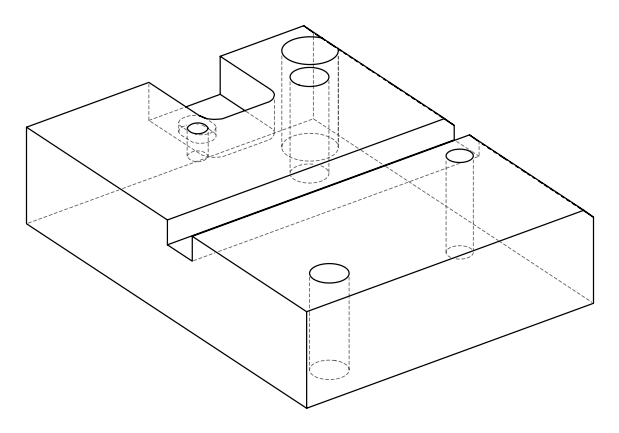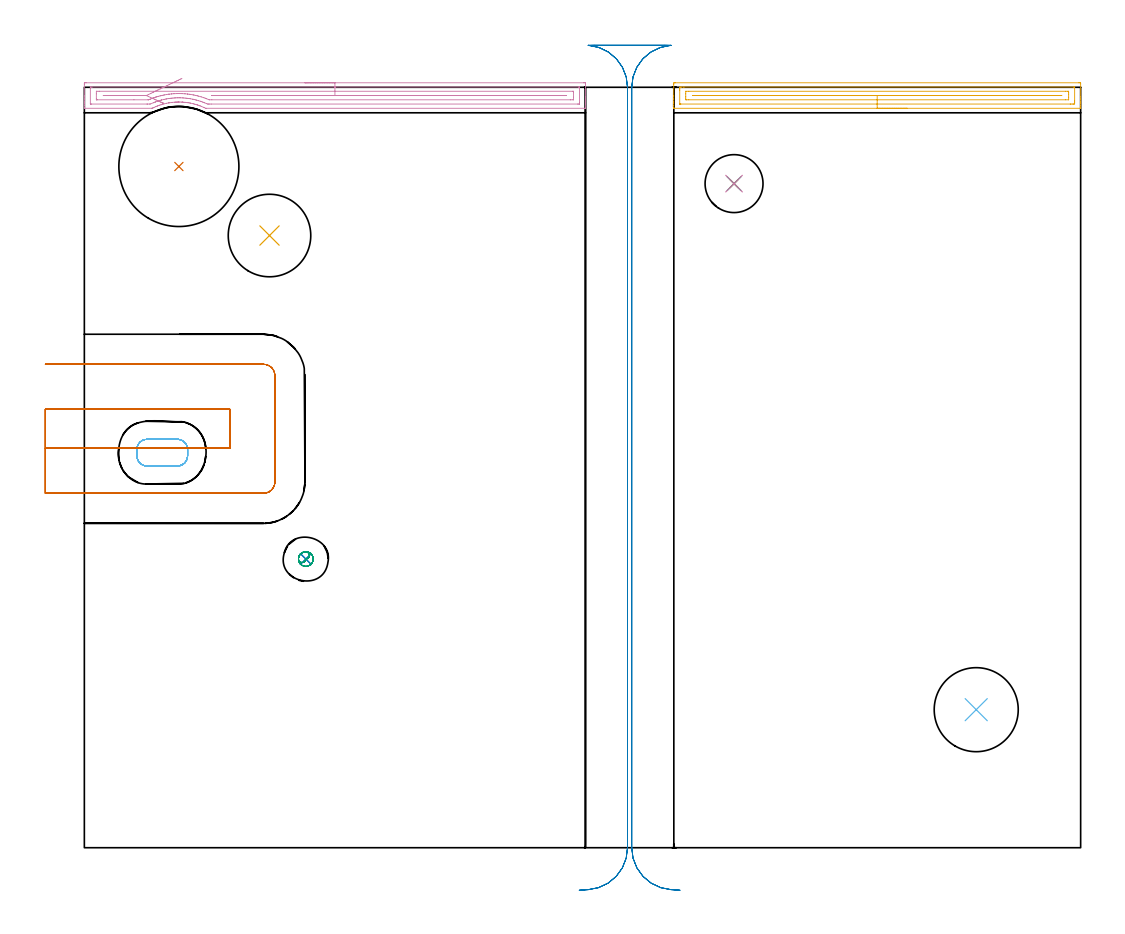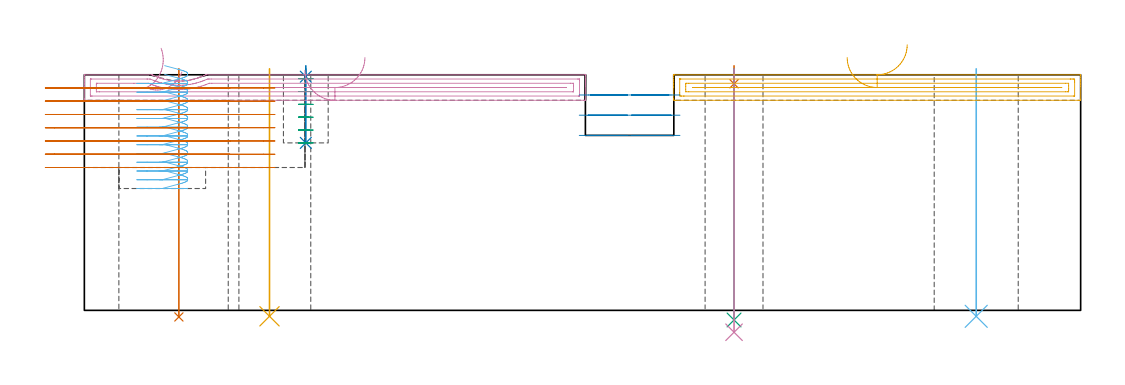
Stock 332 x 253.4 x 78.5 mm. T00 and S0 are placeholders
(PLAN: 14 operations, 11 tool changes, 24.2 min)
(1 SPOT_DRILL | STEP1HOLE | NXT0321_9005460120000 | 0.05 min | 183 mm3)
(2 SPOT_DRILL_1 | STEP1POCKET | NXT0321_9005460120000 | 0.03 min | 2 mm3)
(3 DRILL_THROUGH_HOLE_INTO_CENTER | STEP1HOLE | NXT0301_065 | 0.34 min | 5296 mm3)
(4 DRILL_TO_ENLARGE_THROUGH_HOLE | STEP1HOLE | UGT0301_260 | 0.35 min | 17461 mm3)
(5 INDEXABLE_INSERT_DRILL_THROUGH_HOLE_FROM_SOLID | STEP1HOLE_1 | NXT0302_026 | 0.33 min | 46598 mm3)
(6 INDEXABLE_INSERT_DRILL_THROUGH_HOLE_FROM_SOLID_1 | STEP1HOLE_2 | NXT0302_027 | 0.33 min | 48308 mm3)
(7 INDEXABLE_INSERT_DRILL_THROUGH_HOLE_FROM_SOLID_2 | STEP1HOLE_3 | NXT0302_035 | 0.33 min | 98607 mm3)
(8 DRILL_BLIND_HOLE_INTO_CENTER | STEP1POCKET | NXT0301_128 | 0.1 min | 2440 mm3)
(9 MILL_ROUGH_BLIND_HOLE_CONTOUR | STEP1POCKET | NXT0201_013 | Spiral | 0.65 min | 1514 mm3)
(10 AREA_MILL | FG_CHAMFER_SURFACE | UGT0205_001 | 5.46 min | 6199 mm3)
(11 AREA_MILL_1 | FG_CHAMFER_SURFACE_1 | UGT0205_001 | 4.48 min | 5089 mm3)
(12 MILL_RECTANGULAR_POCKET | POCKET_RECTANGULAR_STRAIGHT | NXT0201_011 | Follow Part, ap 3, ae 75% | 2.42 min | 20021 mm3)
(13 MILL_SLOT | SLOT_PARTIAL_RECTANGULAR | UGT0201_094 | Follow Part, ap 5, ae 75% | 5.58 min | 124243 mm3)
(14 MILL_RECTANGULAR_SLOT | SLOT_RECTANGULAR | UGT0201_006 | Follow Part, ap 7, ae 75% | 3.79 min | 150186 mm3)
(TOOL NXT0321_9005460120000 | NC Spot Drill, 142deg, 12mm, Carbide, Uncoated | D12 PA142 FL30 Z2)
(TOOL NXT0301_065 | Carbide Drill 9.4mm [860.1-0940-075A1-MM 2214] | D9.4 PA140 FL98 Z2)
(TOOL UGT0301_260 | Twist Drill 19.3 mm | D19.3 PA118 FL140 Z2)
(TOOL NXT0302_026 | Index. Insert Drill 27.5mm [880-D2750L32-03] | D27.5 PA176 FL83 Z2)
(TOOL NXT0302_027 | Index. Insert Drill 28mm [880-D2800L32-05] | D28 PA176 FL140 Z2)
(TOOL NXT0302_035 | Index. Insert Drill 40mm [880-D4000L40-05] | D40 PA176 FL200 Z2)
(TOOL NXT0301_128 | Carbide Drill 12mm [861.1-1200-036A1-GP GC34] | D12 PA150 FL37.4 Z2)
(TOOL NXT0201_013 | ENDMILL 10mm | D10 FL30 Z4)
(TOOL UGT0205_001 | Chamfer Mill 20 x 3 x 45 deg. | D20 FL50 Z2)
(TOOL NXT0201_011 | ENDMILL 12mm [2P460-1200-NA 1630] | D12 FL38 Z6)
(TOOL UGT0201_094 | End mill 20 mm | D20 FL38 Z4)
(TOOL UGT0201_006 | End Mill 28 mm | D28 FL25 Z2)
(OP 1 SPOT_DRILL)
G17 G21 G94 G90
T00 M6
G54
G17 G0 G90 X216.5 Y221.3 S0 M3
G43 Z88.5 H0
G94 G81 G98 Z75.5 F250. R81.5
G80
M5
M2
(OP 2 SPOT_DRILL_1)
G17 G21 G94 G90
T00 M6
G54
G17 G0 G90 X73.8 Y96.2 S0 M3
G43 Z88.5 H0
G94 G81 G98 Z77.859 F250. R81.5
G80
M5
M2
(OP 3 DRILL_THROUGH_HOLE_INTO_CENTER)
G17 G21 G94 G90
T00 M6
G54
G17 G0 G90 X216.5 Y221.3 S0 M3
G43 Z88.5 H1
G94 G73 G98 Z-3.211 F250. Q9.079 R80.5
G80
M5
M2
(OP 4 DRILL_TO_ENLARGE_THROUGH_HOLE)
G17 G21 G94 G90
T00 M6
G54
G17 G0 G90 X216.5 Y221.3 S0 M3
G43 Z88.5 H0
G94 G73 G98 Z-7.298 F250. Q17.16 R80.5
G80
M5
M2
(OP 5 INDEXABLE_INSERT_DRILL_THROUGH_HOLE_FROM_SOLID)
G17 G21 G94 G90
T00 M6
G54
G17 G0 G90 X61.7 Y204. S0 M3
G43 Z88.5 H1
G94 G81 G98 Z-1.98 F250. R80.5
G80
M5
M2
(OP 6 INDEXABLE_INSERT_DRILL_THROUGH_HOLE_FROM_SOLID_1)
G17 G21 G94 G90
T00 M6
G54
G17 G0 G90 X297.2 Y46. S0 M3
G43 Z88.5 H1
G94 G81 G98 Z-1.989 F250. R80.5
G80
M5
M2
(OP 7 INDEXABLE_INSERT_DRILL_THROUGH_HOLE_FROM_SOLID_2)
G17 G21 G94 G90
T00 M6
G54
G17 G0 G90 X31.5 Y227. S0 M3
G43 Z88.5 H1
G94 G81 G98 Z-2.198 F250. R80.5
G80
M5
M2
(OP 8 DRILL_BLIND_HOLE_INTO_CENTER)
G17 G21 G94 G90
T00 M6
G54
G17 G0 G90 X73.8 Y96.2 S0 M3
G43 Z88.5 H1
G94 G81 G98 Z55.8 F250. R80.5
G80
M5
M2
(OP 9 MILL_ROUGH_BLIND_HOLE_CONTOUR)
G17 G21 G94 G90
T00 M6
G54
G17 G0 G90 X73.8 Y96.2 S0 M3
G43 Z88.5 H0
Z77.217
G94 G3 X73.875 Y98.575 R1.189 F250.
X71.355 Y96.354 R2.375
X73.646 Y93.755 R2.45
X71.355 Y96.354 R-2.45
X72.5 Y95.054 R1.225
X73.8 Y96.2 R1.225
G0 Z72.933
G3 X73.875 Y98.575 R1.189
X71.355 Y96.354 R2.375
X73.646 Y93.755 R2.45
X71.355 Y96.354 R-2.45
X72.5 Y95.054 R1.225
X73.8 Y96.2 R1.225
G0 Z68.65
G3 X73.875 Y98.575 R1.189
X71.355 Y96.354 R2.375
X73.646 Y93.755 R2.45
X71.355 Y96.354 R-2.45
X72.5 Y95.054 R1.225
X73.8 Y96.2 R1.225
G0 Z64.367
G3 X73.875 Y98.575 R1.189
X71.355 Y96.354 R2.375
X73.646 Y93.755 R2.45
X71.355 Y96.354 R-2.45
X72.5 Y95.054 R1.225
X73.8 Y96.2 R1.225
G0 Z60.083
G3 X73.875 Y98.575 R1.189
X71.355 Y96.354 R2.375
X73.646 Y93.755 R2.45
X71.355 Y96.354 R-2.45
X72.5 Y95.054 R1.225
X73.8 Y96.2 R1.225
G0 Z55.8
G3 X73.875 Y98.575 R1.189
X71.355 Y96.354 R2.375
X73.646 Y93.755 R2.45
X71.355 Y96.354 R-2.45
X72.5 Y95.054 R1.225
X73.8 Y96.2 R1.225
G0 Z88.5
M5
M2
(OP 10 AREA_MILL)
G17 G21 G94 G90
T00 M6
G54
G17 G0 G90 X73.5 Y254.9 S1061 M3
G43 Z88.5 H0
Z80.
G94 G1 X73.538 Z79.128 F250.
X73.652 Z78.264
X73.841 Z77.412
X74.103 Z76.58
X74.437 Z75.774
X74.84 Z75.
X75.308 Z74.264
X75.84 Z73.572
X76.429 Z72.929
X77.072 Z72.34
X77.764 Z71.808
X78.5 Z71.34
X79.274 Z70.937
X80.08 Z70.603
X80.912 Z70.341
X81.764 Z70.152
X82.628 Z70.038
X83.5 Z70.
X166.408 Y254.899 Z70.001
X166.736 Y254.897
X166.99 Y254.893 Z70.004
X167. Y254.576 Z70.321
Y250.214 Z74.681
Y249.627 Z75.27
Y249.341 Z75.555
Y248.755 Z76.142
Y248.469 Z76.427
Y247.897 Z77.002
Y247.597 Z77.303
Y246.724 Z78.175
Y246.612 Z78.287
X166.997 Y246.504 Z78.388
X166.99 Y246.402 Z78.488
X166.854 Y246.4 Z78.5
X40.709
X40.413 Y246.404 Z78.49
X39.863 Y246.66 Z78.236
X38.973 Y247.044 Z77.853
X38.551 Y247.209 Z77.687
X38.48 Y247.235 Z77.66
X38.294 Y247.306 Z77.594
X38.208 Y247.338 Z77.562
X38.128 Y247.366 Z77.53
X38.082 Y247.381 Z77.514
X38.034 Y247.395 Z77.498
X37.678 Y247.509 Z77.389
X37.588 Y247.537 Z77.361
X37.303 Y247.628 Z77.271
X37.191 Y247.661 Z77.235
X36.697 Y247.795 Z77.1
X36.301 Y247.904 Z76.994
X36.285 Y247.907 Z76.991
X35.41 Y248.106 Z76.791
X35.36 Y248.116 Z76.781
X35.005 Y248.185 Z76.712
X34.592 Y248.257 Z76.639
X34.52 Y248.267 Z76.629
X34.468 Y248.273 Z76.622
X34.11 Y248.317 Z76.58
X33.629 Y248.374 Z76.52
X33.577 Y248.378 Z76.515
X33.032 Y248.427 Z76.469
X32.739 Y248.451 Z76.442
X32.685 Y248.453 Z76.439
X32.599 Y248.457 Z76.437
X32.497 Y248.461 Z76.433
X31.848 Y248.485 Z76.407
X31.523 Y248.484 Z76.406
X31.391 Y248.483 Z76.409
X31.389 Y248.484 Z76.41
X30.958 Y248.481 Z76.409
X30.902 Y248.477 Z76.412
X30.64 Y248.466 Z76.428
X30.431 Y248.456 Z76.439
X30.289 Y248.448 Z76.447
X30.067 Y248.436 Z76.456
X29.176 Y248.353 Z76.542
X28.408 Y248.258 Z76.639
X28.286 Y248.236 Z76.66
X28.228 Y248.224 Z76.671
X27.985 Y248.178 Z76.721
X27.395 Y248.062 Z76.835
X26.505 Y247.856 Z77.042
X26.148 Y247.753 Z77.141
X25.979 Y247.706 Z77.189
X25.851 Y247.669 Z77.225
X25.772 Y247.648 Z77.249
X25.614 Y247.604 Z77.295
X25.592 Y247.597 Z77.302
X25.108 Y247.441 Z77.455
X24.907 Y247.379 Z77.52
X24.872 Y247.368 Z77.532
X24.724 Y247.314 Z77.585
X24.425 Y247.194 Z77.702
X24.216 Y247.11 Z77.784
X24.03 Y247.039 Z77.861
X23.97 Y247.015 Z77.884
X23.833 Y246.959 Z77.937
X23.184 Y246.678 Z78.221
X22.943 Y246.572 Z78.325
X22.879 Y246.542 Z78.355
X22.608 Y246.413 Z78.482
X22.576 Y246.405 Z78.489
X22.433 Y246.4 Z78.5
X0.146
X0.01 Y246.402 Z78.488
X0.003 Y246.504 Z78.388
X0. Y246.613 Z78.286
Y247.296 Z77.603
Y247.897 Z77.002
Y248.469 Z76.427
Y248.755 Z76.142
Y249.341 Z75.555
Y249.627 Z75.27
Y250.214 Z74.681
Y250.647 Z74.248
Y254.282 Z70.614
X0.004 Y254.576 Z70.321
X0.01 Y254.893 Z70.004
X0.263 Y254.897 Z70.001
X0.592 Y254.9 Z70.
X83.5
Y253.486 Z71.414
X164.625 Y253.485 Z71.415
X164.849 Y253.484 Z71.416
X164.96 Y253.481 Z71.419
X164.983 Y253.479 Z71.421
X164.99 Y253.469 Z71.431
X164.994 Y253.448 Z71.452
X164.999 Y253.338 Z71.562
X165. Y248.103 Z76.797
X164.998 Y247.98 Z76.92
X164.994 Y247.882 Z77.018
X164.99 Y247.823 Z77.077
X164.959 Y247.821 Z77.079
X164.625 Y247.817 Z77.083
X164.402 Y247.815 Z77.085
X42.269 Y247.814 Z77.086
X41.6 Y247.815 Z77.085
X41.375 Y247.817 Z77.083
X41.046 Y247.821 Z77.079
X40.709 Y247.96 Z76.94
X40.06 Y248.231 Z76.669
X39.817 Y248.328 Z76.572
X39.455 Y248.469 Z76.431
X38.926 Y248.658 Z76.242
X38.634 Y248.755 Z76.145
X38.034 Y248.938 Z75.962
X37.359 Y249.13 Z75.77
X37.143 Y249.185 Z75.715
X36.513 Y249.341 Z75.559
X36.251 Y249.401 Z75.499
X36.173 Y249.418 Z75.482
X35.36 Y249.574 Z75.326
X35.069 Y249.626 Z75.274
X34.468 Y249.704 Z75.196
X34.046 Y249.755 Z75.145
X33.577 Y249.8 Z75.1
X33.063 Y249.844 Z75.056
X32.685 Y249.866 Z75.034
X32.127 Y249.888 Z75.012
X31.794 Y249.896 Z75.004
X31.227
X30.902 Y249.892 Z75.008
X30.365 Y249.867 Z75.033
X30.011 Y249.848 Z75.052
X29.533 Y249.809 Z75.091
X29.119 Y249.77 Z75.13
X28.725 Y249.728 Z75.172
X28.228 Y249.666 Z75.234
X27.937 Y249.626 Z75.274
X27.336 Y249.516 Z75.384
X27.188 Y249.487 Z75.413
X26.489 Y249.341 Z75.559
X26.453 Y249.333 Z75.567
X25.738 Y249.161 Z75.739
X25.686 Y249.148 Z75.752
X25.625 Y249.131 Z75.769
X25.553 Y249.111 Z75.789
X25.049 Y248.963 Z75.937
X24.662 Y248.846 Z76.054
X24.372 Y248.753 Z76.147
X23.77 Y248.554 Z76.346
X23.707 Y248.531 Z76.369
X23.547 Y248.469 Z76.431
X23.072 Y248.28 Z76.62
X22.992 Y248.248 Z76.652
X21.988 Y247.826 Z77.074
X21.758 Y247.821 Z77.079
X21.096 Y247.815 Z77.085
X20.873
X2.375
X2.151 Y247.816 Z77.084
X2.04 Y247.819 Z77.081
X2.017 Y247.821 Z77.079
X2.009 Y247.831 Z77.069
X2.006 Y247.852 Z77.048
X2.001 Y247.962 Z76.938
X2. Y253.197 Z71.703
X2.002 Y253.32 Z71.58
X2.006 Y253.418 Z71.482
X2.01 Y253.477 Z71.423
X2.041 Y253.479 Z71.421
X2.375 Y253.483 Z71.417
X2.598 Y253.485 Z71.415
X83.5 Y253.486 Z71.414
Y252.072 Z72.828
X162.727 Y252.071 Z72.829
X162.842 Y252.07 Z72.83
X162.957 Y252.067 Z72.833
X162.983 Y252.065 Z72.835
X162.99 Y252.05 Z72.85
X162.995 Y252.01 Z72.89
X162.998 Y251.959 Z72.941
X163. Y251.804 Z73.096
Y250.06 Z74.84
X162.994 Y249.341 Z75.559
X162.99 Y249.265 Z75.635
X162.987 Y249.235 Z75.665
X162.953 Y249.233 Z75.667
X162.842 Y249.231 Z75.669
X162.066 Y249.228 Z75.672
X161.951
X42.492 Y249.229 Z75.671
X41.711 Y249.233 Z75.667
X41.6 Y249.235 Z75.665
X41.333 Y249.341 Z75.559
X40.709 Y249.591 Z75.309
X40.283 Y249.758 Z75.142
X39.817 Y249.924 Z74.976
X38.926 Y250.213 Z74.687
X38.034 Y250.457 Z74.443
X37.693 Y250.548 Z74.352
X37.143 Y250.677 Z74.223
X36.53 Y250.813 Z74.087
X36.251 Y250.868 Z74.032
X35.426 Y251.021 Z73.879
X35.36 Y251.031 Z73.869
X34.943 Y251.086 Z73.814
X34.468 Y251.144 Z73.756
X34.402 Y251.151 Z73.749
X33.577 Y251.228 Z73.672
X33.419 Y251.241 Z73.659
X32.685 Y251.283 Z73.617
X32.474 Y251.293 Z73.607
X31.794 Y251.31 Z73.59
X31.563 Y251.312 Z73.588
X30.902 Y251.306 Z73.594
X30.684 Y251.3 Z73.6
X30.011 Y251.269 Z73.631
X29.835 Y251.258 Z73.642
X29.119 Y251.201 Z73.699
X29.012 Y251.191 Z73.709
X28.228 Y251.108 Z73.792
X28.207 Y251.106 Z73.794
X28.047 Y251.086 Z73.814
X27.428 Y250.996 Z73.904
X27.336 Y250.98 Z73.92
X26.682 Y250.854 Z74.046
X26.445 Y250.805 Z74.095
X25.951 Y250.697 Z74.203
X25.553 Y250.606 Z74.294
X25.233 Y250.528 Z74.372
X24.662 Y250.379 Z74.521
X24.531 Y250.342 Z74.558
X24.083 Y250.214 Z74.686
X23.845 Y250.141 Z74.759
X23.77 Y250.117 Z74.783
X23.18 Y249.919 Z74.981
X22.879 Y249.816 Z75.084
X22.531 Y249.682 Z75.218
X21.988 Y249.47 Z75.43
X21.894 Y249.433 Z75.467
X21.673 Y249.341 Z75.559
X21.46 Y249.257 Z75.643
X21.401 Y249.235 Z75.665
X21.327 Y249.232 Z75.668
X21.21 Y249.229 Z75.671
X16.531 Y249.228 Z75.672
X4.273 Y249.229 Z75.671
X4.158 Y249.23 Z75.67
X4.043 Y249.233 Z75.667
X4.017 Y249.235 Z75.665
X4.01 Y249.25 Z75.65
X4.005 Y249.29 Z75.61
X4.002 Y249.341 Z75.559
X4. Y249.496 Z75.404
Y251.24 Z73.66
X4.006 Y251.959 Z72.941
X4.01 Y252.035 Z72.865
X4.013 Y252.065 Z72.835
X4.047 Y252.067 Z72.833
X4.158 Y252.069 Z72.831
X4.934 Y252.071 Z72.829
X5.049 Y252.072 Z72.828
X83.5
Y250.657 Z74.243
X160.606
X160.621 Y250.656 Z74.244
X160.639 Y250.65 Z74.25
X160.62 Y250.644 Z74.256
X159.729 Y250.643 Z74.257
X42.507
X42.492 Y250.644 Z74.256
X42.439 Y250.651 Z74.249
X42.477 Y250.656 Z74.244
X42.492 Y250.657 Z74.243
X83.5
X84.372 Z74.281
X85.236 Z74.395
X86.088 Z74.583
X86.92 Z74.846
X87.726 Z75.18
X88.5 Z75.582
X89.236 Z76.051
X89.928 Z76.582
X90.571 Z77.172
X91.16 Z77.815
X91.692 Z78.507
X92.16 Z79.243
X92.563 Z80.016
X92.897 Z80.822
X93.159 Z81.654
X93.348 Z82.506
X93.462 Z83.371
X93.5 Z84.243
G0 Z88.5
X32.522 Y256.34
Z79.456
G1 X32.178 Y256.175 Z78.672
X31.774 Y255.981 Z77.923
X31.313 Y255.76 Z77.216
X30.798 Y255.513 Z76.557
X30.233 Y255.241 Z75.95
X29.623 Y254.948 Z75.4
X28.972 Y254.636 Z74.91
X28.285 Y254.306 Z74.486
X27.567 Y253.961 Z74.13
X26.823 Y253.605 Z73.844
X26.061 Y253.239 Z73.632
X25.284 Y252.866 Z73.494
X24.5 Y252.489 Z73.432
X23.713 Y252.112 Z73.445
X22.931 Y251.736 Z73.535
X22.159 Y251.366 Z73.7
X21.402 Y251.003 Z73.939
X20.667 Y250.65 Z74.25
X20.657 Y250.645 Z74.255
X20.644 Y250.643 Z74.257
X6.394
X6.379 Y250.644 Z74.256
X6.296 Y250.649 Z74.251
X6.385 Y250.652 Z74.248
X6.817 Y250.657 Z74.243
X6.832
X20.643 Y250.656 Z74.244
X20.656 Y250.655 Z74.245
X20.667 Y250.65 Z74.25
X21.387 Y250.322 Z74.619
X22.074 Y250.009 Z75.056
X22.724 Y249.713 Z75.556
X23.332 Y249.435 Z76.117
X23.893 Y249.18 Z76.735
X24.403 Y248.947 Z77.403
X24.858 Y248.74 Z78.118
X25.254 Y248.559 Z78.874
X25.589 Y248.406 Z79.665
X25.861 Y248.283 Z80.485
X26.066 Y248.189 Z81.327
X26.203 Y248.127 Z82.187
X26.272 Y248.095 Z83.056
X26.271 Z83.928
X26.202 Y248.127 Z84.797
X26.064 Y248.19 Z85.656
X25.858 Y248.284 Z86.499
X25.586 Y248.408 Z87.318
G0 Z88.5
M5
M2
(OP 11 AREA_MILL_1)
G17 G21 G94 G90
T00 M6
G54
G17 G0 G90 X274.2 Y246.4 S1061 M3
G43 Z88.5 H0
G94 G1 X274.162 Z87.628 F250.
X274.048 Z86.764
X273.859 Z85.912
X273.597 Z85.08
X273.263 Z84.274
X272.86 Z83.5
X272.392 Z82.764
X271.86 Z82.072
X271.271 Z81.429
X270.628 Z80.84
X269.936 Z80.308
X269.2 Z79.84
X268.426 Z79.437
X267.62 Z79.103
X266.788 Z78.841
X265.937 Z78.652
X265.072 Z78.538
X264.2 Z78.5
X196.531
X196.41 Y246.403 Z78.489
X196.402 Y246.494 Z78.398
X196.4 Y246.591 Z78.307
Y247.239 Z77.66
Y247.955 Z76.944
Y248.469 Z76.427
Y248.726 Z76.171
Y249.341 Z75.555
Y249.599 Z75.299
Y250.214 Z74.68
Y250.647 Z74.247
Y254.268 Z70.629
X196.403 Y254.576 Z70.321
X196.41 Y254.893 Z70.004
X196.648 Y254.898 Z70.001
X196.976 Y254.9 Z70.
X331.424
X331.752 Y254.898 Z70.001
X331.99 Y254.893 Z70.004
X332. Y254.576 Z70.321
Y250.214 Z74.68
Y249.599 Z75.299
Y249.341 Z75.555
Y248.726 Z76.171
Y248.469 Z76.427
Y247.955 Z76.944
Y247.239 Z77.66
Y246.591 Z78.308
X331.998 Y246.494 Z78.398
X331.99 Y246.403 Z78.489
X331.869 Y246.4 Z78.5
X264.2
Y247.814 Z77.086
X198.757 Y247.815 Z77.085
X198.533 Y247.816 Z77.084
X198.432 Y247.819 Z77.081
X198.413 Y247.821 Z77.079
X198.408 Y247.831 Z77.069
X198.405 Y247.849 Z77.051
X198.401 Y247.946 Z76.954
X198.4 Y252.308 Z72.592
X198.404 Y252.831 Z72.069
X198.409 Y253.172 Z71.728
X198.432 Y253.479 Z71.421
X198.757 Y253.483 Z71.417
X198.98 Y253.485 Z71.415
X199.648 Y253.486 Z71.414
X199.87
X329.643 Y253.485 Z71.415
X329.867 Y253.484 Z71.416
X329.968 Y253.481 Z71.419
X329.987 Y253.479 Z71.421
X329.992 Y253.469 Z71.431
X329.996 Y253.451 Z71.449
X329.999 Y253.354 Z71.546
X330. Y248.992 Z75.908
X329.996 Y248.469 Z76.431
X329.991 Y248.128 Z76.772
X329.968 Y247.821 Z77.079
X329.643 Y247.817 Z77.083
X329.42 Y247.815 Z77.085
X328.752 Y247.814 Z77.086
X328.53
X264.2
Y249.228 Z75.672
X201.428
X200.652 Y249.23 Z75.67
X200.538 Y249.232 Z75.668
X200.431 Y249.235 Z75.665
X200.41 Y249.341 Z75.559
X200.404 Y249.473 Z75.427
X200.4 Y250.214 Z74.686
Y250.349 Z74.551
Y251.221 Z73.679
X200.404 Y251.959 Z72.941
X200.406 Y252.026 Z72.874
X200.41 Y252.056 Z72.844
X200.428 Y252.066 Z72.834
X201.428 Y252.071 Z72.829
X326.972
X327.748 Y252.07 Z72.83
X327.862 Y252.068 Z72.832
X327.969 Y252.065 Z72.835
X327.99 Y251.959 Z72.941
X327.996 Y251.827 Z73.073
X328. Y251.086 Z73.814
Y250.951 Z73.949
Y250.079 Z74.821
X327.996 Y249.341 Z75.559
X327.994 Y249.274 Z75.626
X327.991 Y249.244 Z75.656
X327.972 Y249.234 Z75.666
X326.972 Y249.228 Z75.672
X264.2
Y250.643 Z74.257
X202.771
X202.756 Y250.644 Z74.256
X202.678 Y250.649 Z74.251
X202.762 Y250.652 Z74.248
X203.194 Y250.657 Z74.243
X203.209
X325.629
X325.644 Y250.656 Z74.244
X325.721 Y250.651 Z74.249
X325.638 Y250.648 Z74.252
X325.206 Y250.643 Z74.257
X325.191
X264.2
X263.328 Z74.295
X262.464 Z74.409
X261.612 Z74.598
X260.78 Z74.86
X259.974 Z75.194
X259.2 Z75.597
X258.464 Z76.066
X257.772 Z76.597
X257.129 Z77.186
X256.54 Z77.829
X256.009 Z78.522
X255.54 Z79.257
X255.137 Z80.031
X254.803 Z80.837
X254.541 Z81.669
X254.352 Z82.521
X254.238 Z83.386
X254.2 Z84.257
G0 Z88.5
M5
M2
(OP 12 MILL_RECTANGULAR_POCKET)
G17 G21 G94 G90
T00 M6
G54
G17 G0 G90 X26.749 Y127.2 S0 M3
G43 Z88.543 H1
Z81.543
G94 G1 X31.184 Z80.354 F250.
X31.678 Y127.263 Z80.221
X32.157 Y127.398 Z80.087
X32.611 Y127.6 Z79.954
X33.031 Y127.867 Z79.821
X33.408 Y128.192 Z79.688
X33.733 Y128.569 Z79.554
X34. Y128.989 Z79.421
X34.202 Y129.443 Z79.288
X34.337 Y129.922 Z79.154
X34.4 Y130.416 Z79.021
Y132.884 Z78.359
X34.337 Y133.378 Z78.226
X34.202 Y133.857 Z78.093
X34. Y134.311 Z77.96
X33.733 Y134.731 Z77.826
X33.408 Y135.108 Z77.693
X33.031 Y135.433 Z77.56
X32.611 Y135.7 Z77.426
X32.157 Y135.902 Z77.293
X31.678 Y136.037 Z77.16
X31.184 Y136.1 Z77.026
X25.95 Z75.624
X20.9 F500.
G3 X17.5 Y132.7 R3.4
G1 Y130.6
G3 X20.9 Y127.2 R3.4
G1 X31.
G3 X34.4 Y130.6 R3.4
G1 Y132.7
G3 X31. Y136.1 R3.4
G1 X25.95
X24.95
G0 X26.749 Y127.2 Z78.624
G1 X31.184 Z77.435 F250.
X31.678 Y127.263 Z77.302
X32.157 Y127.398 Z77.169
X32.611 Y127.6 Z77.036
X33.031 Y127.867 Z76.902
X33.408 Y128.192 Z76.769
X33.733 Y128.569 Z76.636
X34. Y128.989 Z76.502
X34.202 Y129.443 Z76.369
X34.337 Y129.922 Z76.236
X34.4 Y130.416 Z76.102
Y132.884 Z75.441
X34.337 Y133.378 Z75.308
X34.202 Y133.857 Z75.174
X34. Y134.311 Z75.041
X33.733 Y134.731 Z74.908
X33.408 Y135.108 Z74.774
X33.031 Y135.433 Z74.641
X32.611 Y135.7 Z74.508
X32.157 Y135.902 Z74.374
X31.678 Y136.037 Z74.241
X31.184 Y136.1 Z74.108
X25.95 Z72.705
X20.9 F500.
G3 X17.5 Y132.7 R3.4
G1 Y130.6
G3 X20.9 Y127.2 R3.4
G1 X31.
G3 X34.4 Y130.6 R3.4
G1 Y132.7
G3 X31. Y136.1 R3.4
G1 X25.95
X24.95
G0 X26.749 Y127.2 Z75.705
G1 X31.184 Z74.517 F250.
X31.678 Y127.263 Z74.383
X32.157 Y127.398 Z74.25
X32.611 Y127.6 Z74.117
X33.031 Y127.867 Z73.984
X33.408 Y128.192 Z73.85
X33.733 Y128.569 Z73.717
X34. Y128.989 Z73.584
X34.202 Y129.443 Z73.45
X34.337 Y129.922 Z73.317
X34.4 Y130.416 Z73.184
Y132.884 Z72.522
X34.337 Y133.378 Z72.389
X34.202 Y133.857 Z72.256
X34. Y134.311 Z72.122
X33.733 Y134.731 Z71.989
X33.408 Y135.108 Z71.856
X33.031 Y135.433 Z71.722
X32.611 Y135.7 Z71.589
X32.157 Y135.902 Z71.456
X31.678 Y136.037 Z71.322
X31.184 Y136.1 Z71.189
X25.95 Z69.787
X20.9 F500.
G3 X17.5 Y132.7 R3.4
G1 Y130.6
G3 X20.9 Y127.2 R3.4
G1 X31.
G3 X34.4 Y130.6 R3.4
G1 Y132.7
G3 X31. Y136.1 R3.4
G1 X25.95
X24.95
G0 X26.749 Y127.2 Z72.787
G1 X31.184 Z71.598 F250.
X31.678 Y127.263 Z71.465
X32.157 Y127.398 Z71.332
X32.611 Y127.6 Z71.198
X33.031 Y127.867 Z71.065
X33.408 Y128.192 Z70.932
X33.733 Y128.569 Z70.798
X34. Y128.989 Z70.665
X34.202 Y129.443 Z70.532
X34.337 Y129.922 Z70.398
X34.4 Y130.416 Z70.265
Y132.884 Z69.604
X34.337 Y133.378 Z69.47
X34.202 Y133.857 Z69.337
X34. Y134.311 Z69.204
X33.733 Y134.731 Z69.07
X33.408 Y135.108 Z68.937
X33.031 Y135.433 Z68.804
X32.611 Y135.7 Z68.67
X32.157 Y135.902 Z68.537
X31.678 Y136.037 Z68.404
X31.184 Y136.1 Z68.27
X25.95 Z66.868
X20.9 F500.
G3 X17.5 Y132.7 R3.4
G1 Y130.6
G3 X20.9 Y127.2 R3.4
G1 X31.
G3 X34.4 Y130.6 R3.4
G1 Y132.7
G3 X31. Y136.1 R3.4
G1 X25.95
X24.95
G0 X26.749 Y127.2 Z69.868
G1 X31.184 Z68.679 F250.
X31.678 Y127.263 Z68.546
X32.157 Y127.398 Z68.413
X32.611 Y127.6 Z68.28
X33.031 Y127.867 Z68.146
X33.408 Y128.192 Z68.013
X33.733 Y128.569 Z67.88
X34. Y128.989 Z67.746
X34.202 Y129.443 Z67.613
X34.337 Y129.922 Z67.48
X34.4 Y130.416 Z67.346
Y132.884 Z66.685
X34.337 Y133.378 Z66.552
X34.202 Y133.857 Z66.418
X34. Y134.311 Z66.285
X33.733 Y134.731 Z66.152
X33.408 Y135.108 Z66.018
X33.031 Y135.433 Z65.885
X32.611 Y135.7 Z65.752
X32.157 Y135.902 Z65.618
X31.678 Y136.037 Z65.485
X31.184 Y136.1 Z65.352
X25.95 Z63.949
X20.9 F500.
G3 X17.5 Y132.7 R3.4
G1 Y130.6
G3 X20.9 Y127.2 R3.4
G1 X31.
G3 X34.4 Y130.6 R3.4
G1 Y132.7
G3 X31. Y136.1 R3.4
G1 X25.95
X24.95
G0 X26.749 Y127.2 Z66.949
G1 X31.184 Z65.761 F250.
X31.678 Y127.263 Z65.628
X32.157 Y127.398 Z65.494
X32.611 Y127.6 Z65.361
X33.031 Y127.867 Z65.228
X33.408 Y128.192 Z65.094
X33.733 Y128.569 Z64.961
X34. Y128.989 Z64.828
X34.202 Y129.443 Z64.694
X34.337 Y129.922 Z64.561
X34.4 Y130.416 Z64.428
Y132.884 Z63.766
X34.337 Y133.378 Z63.633
X34.202 Y133.857 Z63.5
X34. Y134.311 Z63.366
X33.733 Y134.731 Z63.233
X33.408 Y135.108 Z63.1
X33.031 Y135.433 Z62.966
X32.611 Y135.7 Z62.833
X32.157 Y135.902 Z62.7
X31.678 Y136.037 Z62.566
X31.184 Y136.1 Z62.433
X25.95 Z61.031
X20.9 F500.
G3 X17.5 Y132.7 R3.4
G1 Y130.6
G3 X20.9 Y127.2 R3.4
G1 X31.
G3 X34.4 Y130.6 R3.4
G1 Y132.7
G3 X31. Y136.1 R3.4
G1 X25.95
X24.95
G0 X26.749 Y127.2 Z64.031
G1 X31.184 Z62.842 F250.
X31.678 Y127.263 Z62.709
X32.157 Y127.398 Z62.576
X32.611 Y127.6 Z62.442
X33.031 Y127.867 Z62.309
X33.408 Y128.192 Z62.176
X33.733 Y128.569 Z62.042
X34. Y128.989 Z61.909
X34.202 Y129.443 Z61.776
X34.337 Y129.922 Z61.642
X34.4 Y130.416 Z61.509
Y132.884 Z60.848
X34.337 Y133.378 Z60.714
X34.202 Y133.857 Z60.581
X34. Y134.311 Z60.448
X33.733 Y134.731 Z60.314
X33.408 Y135.108 Z60.181
X33.031 Y135.433 Z60.048
X32.611 Y135.7 Z59.914
X32.157 Y135.902 Z59.781
X31.678 Y136.037 Z59.648
X31.184 Y136.1 Z59.514
X25.95 Z58.112
X20.9 F500.
G3 X17.5 Y132.7 R3.4
G1 Y130.6
G3 X20.9 Y127.2 R3.4
G1 X31.
G3 X34.4 Y130.6 R3.4
G1 Y132.7
G3 X31. Y136.1 R3.4
G1 X25.95
X24.95
G0 X26.749 Y127.2 Z61.112
G1 X31.184 Z59.923 F250.
X31.678 Y127.263 Z59.79
X32.157 Y127.398 Z59.657
X32.611 Y127.6 Z59.524
X33.031 Y127.867 Z59.39
X33.408 Y128.192 Z59.257
X33.733 Y128.569 Z59.124
X34. Y128.989 Z58.99
X34.202 Y129.443 Z58.857
X34.337 Y129.922 Z58.724
X34.4 Y130.416 Z58.59
Y132.884 Z57.929
X34.337 Y133.378 Z57.796
X34.202 Y133.857 Z57.662
X34. Y134.311 Z57.529
X33.733 Y134.731 Z57.396
X33.408 Y135.108 Z57.262
X33.031 Y135.433 Z57.129
X32.611 Y135.7 Z56.996
X32.157 Y135.902 Z56.862
X31.678 Y136.037 Z56.729
X31.184 Y136.1 Z56.596
X25.95 Z55.193
X20.9 F500.
G3 X17.5 Y132.7 R3.4
G1 Y130.6
G3 X20.9 Y127.2 R3.4
G1 X31.
G3 X34.4 Y130.6 R3.4
G1 Y132.7
G3 X31. Y136.1 R3.4
G1 X25.95
X24.95
G0 X26.749 Y127.2 Z58.193
G1 X31.184 Z57.005 F250.
X31.678 Y127.263 Z56.872
X32.157 Y127.398 Z56.738
X32.611 Y127.6 Z56.605
X33.031 Y127.867 Z56.472
X33.408 Y128.192 Z56.338
X33.733 Y128.569 Z56.205
X34. Y128.989 Z56.072
X34.202 Y129.443 Z55.938
X34.337 Y129.922 Z55.805
X34.4 Y130.416 Z55.672
Y132.884 Z55.01
X34.337 Y133.378 Z54.877
X34.202 Y133.857 Z54.744
X34. Y134.311 Z54.61
X33.733 Y134.731 Z54.477
X33.408 Y135.108 Z54.344
X33.031 Y135.433 Z54.21
X32.611 Y135.7 Z54.077
X32.157 Y135.902 Z53.944
X31.678 Y136.037 Z53.81
X31.184 Y136.1 Z53.677
X25.95 Z52.275
X20.9 F500.
G3 X17.5 Y132.7 R3.4
G1 Y130.6
G3 X20.9 Y127.2 R3.4
G1 X31.
G3 X34.4 Y130.6 R3.4
G1 Y132.7
G3 X31. Y136.1 R3.4
G1 X25.95
X24.95
G0 X26.749 Y127.2 Z55.275
G1 X31.184 Z54.086 F250.
X31.678 Y127.263 Z53.953
X32.157 Y127.398 Z53.82
X32.611 Y127.6 Z53.686
X33.031 Y127.867 Z53.553
X33.408 Y128.192 Z53.42
X33.733 Y128.569 Z53.286
X34. Y128.989 Z53.153
X34.202 Y129.443 Z53.02
X34.337 Y129.922 Z52.886
X34.4 Y130.416 Z52.753
Y132.884 Z52.092
X34.337 Y133.378 Z51.958
X34.202 Y133.857 Z51.825
X34. Y134.311 Z51.692
X33.733 Y134.731 Z51.558
X33.408 Y135.108 Z51.425
X33.031 Y135.433 Z51.292
X32.611 Y135.7 Z51.158
X32.157 Y135.902 Z51.025
X31.678 Y136.037 Z50.892
X31.184 Y136.1 Z50.759
X25.95 Z49.356
X20.9 F500.
G3 X17.5 Y132.7 R3.4
G1 Y130.6
G3 X20.9 Y127.2 R3.4
G1 X31.
G3 X34.4 Y130.6 R3.4
G1 Y132.7
G3 X31. Y136.1 R3.4
G1 X25.95
X24.95
G0 X26.749 Y127.2 Z52.356
G1 X31.184 Z51.168 F250.
X31.678 Y127.263 Z51.034
X32.157 Y127.398 Z50.901
X32.611 Y127.6 Z50.768
X33.031 Y127.867 Z50.634
X33.408 Y128.192 Z50.501
X33.733 Y128.569 Z50.368
X34. Y128.989 Z50.234
X34.202 Y129.443 Z50.101
X34.337 Y129.922 Z49.968
X34.4 Y130.416 Z49.834
Y132.884 Z49.173
X34.337 Y133.378 Z49.04
X34.202 Y133.857 Z48.906
X34. Y134.311 Z48.773
X33.733 Y134.731 Z48.64
X33.408 Y135.108 Z48.506
X33.031 Y135.433 Z48.373
X32.611 Y135.7 Z48.24
X32.157 Y135.902 Z48.106
X31.678 Y136.037 Z47.973
X31.184 Y136.1 Z47.84
X25.95 Z46.437
X20.9 F500.
G3 X17.5 Y132.7 R3.4
G1 Y130.6
G3 X20.9 Y127.2 R3.4
G1 X31.
G3 X34.4 Y130.6 R3.4
G1 Y132.7
G3 X31. Y136.1 R3.4
G1 X25.95
X24.95
G0 X26.749 Y127.2 Z49.437
G1 X31.184 Z48.249 F250.
X31.678 Y127.263 Z48.116
X32.157 Y127.398 Z47.982
X32.611 Y127.6 Z47.849
X33.031 Y127.867 Z47.716
X33.408 Y128.192 Z47.582
X33.733 Y128.569 Z47.449
X34. Y128.989 Z47.316
X34.202 Y129.443 Z47.182
X34.337 Y129.922 Z47.049
X34.4 Y130.416 Z46.916
Y132.884 Z46.254
X34.337 Y133.378 Z46.121
X34.202 Y133.857 Z45.988
X34. Y134.311 Z45.854
X33.733 Y134.731 Z45.721
X33.408 Y135.108 Z45.588
X33.031 Y135.433 Z45.454
X32.611 Y135.7 Z45.321
X32.157 Y135.902 Z45.188
X31.678 Y136.037 Z45.055
X31.184 Y136.1 Z44.921
X25.95 Z43.519
X20.9 F500.
G3 X17.5 Y132.7 R3.4
G1 Y130.6
G3 X20.9 Y127.2 R3.4
G1 X31.
G3 X34.4 Y130.6 R3.4
G1 Y132.7
G3 X31. Y136.1 R3.4
G1 X25.95
X24.95
G0 X26.749 Y127.2 Z46.519
G1 X31.184 Z45.33 F250.
X31.678 Y127.263 Z45.197
X32.157 Y127.398 Z45.064
X32.611 Y127.6 Z44.93
X33.031 Y127.867 Z44.797
X33.408 Y128.192 Z44.664
X33.733 Y128.569 Z44.53
X34. Y128.989 Z44.397
X34.202 Y129.443 Z44.264
X34.337 Y129.922 Z44.13
X34.4 Y130.416 Z43.997
Y132.884 Z43.336
X34.337 Y133.378 Z43.202
X34.202 Y133.857 Z43.069
X34. Y134.311 Z42.936
X33.733 Y134.731 Z42.802
X33.408 Y135.108 Z42.669
X33.031 Y135.433 Z42.536
X32.611 Y135.7 Z42.402
X32.157 Y135.902 Z42.269
X31.678 Y136.037 Z42.136
X31.184 Y136.1 Z42.003
X25.95 Z40.6
X20.9 F500.
G3 X17.5 Y132.7 R3.4
G1 Y130.6
G3 X20.9 Y127.2 R3.4
G1 X31.
G3 X34.4 Y130.6 R3.4
G1 Y132.7
G3 X31. Y136.1 R3.4
G1 X25.95
X24.95
G0 Z88.543
M5
M2
(OP 13 MILL_SLOT)
G17 G21 G94 G90
T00 M6
G54
G17 G0 G90 X-13. Y133.1 S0 M3
G43 Z88.543 H0
Z74.122
G94 G1 X-10. F250.
X48.5 F500.
Y146.1
X-10.
X-13. F250.
Y118.1
X-10.
X59.7 F500.
G3 X63.5 Y121.9 R3.8
G1 Y157.3
G3 X59.7 Y161.1 R3.8
G1 X-10.
X-13. F250.
G0 Y133.1 Z69.702
G1 X-10.
X48.5 F500.
Y146.1
X-10.
X-13. F250.
Y118.1
X-10.
X59.7 F500.
G3 X63.5 Y121.9 R3.8
G1 Y157.3
G3 X59.7 Y161.1 R3.8
G1 X-10.
X-13. F250.
G0 Y133.1 Z65.281
G1 X-10.
X48.5 F500.
Y146.1
X-10.
X-13. F250.
Y118.1
X-10.
X59.7 F500.
G3 X63.5 Y121.9 R3.8
G1 Y157.3
G3 X59.7 Y161.1 R3.8
G1 X-10.
X-13. F250.
G0 Y133.1 Z60.861
G1 X-10.
X48.5 F500.
Y146.1
X-10.
X-13. F250.
Y118.1
X-10.
X59.7 F500.
G3 X63.5 Y121.9 R3.8
G1 Y157.3
G3 X59.7 Y161.1 R3.8
G1 X-10.
X-13. F250.
G0 Y133.1 Z56.441
G1 X-10.
X48.5 F500.
Y146.1
X-10.
X-13. F250.
Y118.1
X-10.
X59.7 F500.
G3 X63.5 Y121.9 R3.8
G1 Y157.3
G3 X59.7 Y161.1 R3.8
G1 X-10.
X-13. F250.
G0 Y133.1 Z52.02
G1 X-10.
X48.5 F500.
Y146.1
X-10.
X-13. F250.
Y118.1
X-10.
X59.7 F500.
G3 X63.5 Y121.9 R3.8
G1 Y157.3
G3 X59.7 Y161.1 R3.8
G1 X-10.
X-13. F250.
G0 Y133.1 Z47.6
G1 X-10.
X48.5 F500.
Y146.1
X-10.
X-13. F250.
Y118.1
X-10.
X59.7 F500.
G3 X63.5 Y121.9 R3.8
G1 Y157.3
G3 X59.7 Y161.1 R3.8
G1 X-10.
X-13. F250.
G0 Z88.543
M5
M2
(OP 14 MILL_RECTANGULAR_SLOT)
G17 G21 G94 G90
T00 M6
G54
G17 G0 G90 X198.478 Y-14.166 S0 M3
G43 Z88.543 H0
Z71.767
G94 G1 X195.484 Y-13.97 F250.
G2 X182.4 Y0. R14. F500.
G1 Y253.4
G2 X194.78 Y267.306 R14.
G1 X194.782 Y267.336
G3 X193.443 Y267.4 R14.
G1 X169.894
G3 X168.589 Y267.339 R14.
G1 X168.592 Y267.309
G2 X181. Y253.4 R14.
G1 Y0.
G2 X167.916 Y-13.97 R14.
G1 X164.922 Y-14.166 F250.
G0 X198.478 Z65.033
G1 X195.484 Y-13.97
G2 X182.4 Y0. R14. F500.
G1 Y253.4
G2 X195.484 Y267.37 R14.
G1 Y267.4
X167.916
Y267.37
G2 X181. Y253.4 R14.
G1 Y0.
G2 X167.916 Y-13.97 R14.
G1 X164.922 Y-14.166 F250.
G0 X198.478 Z58.3
G1 X195.484 Y-13.97
G2 X182.4 Y0. R14. F500.
G1 Y253.4
G2 X195.484 Y267.37 R14.
G1 Y267.4
X167.916
Y267.37
G2 X181. Y253.4 R14.
G1 Y0.
G2 X167.916 Y-13.97 R14.
G1 X164.922 Y-14.166 F250.
G0 Z88.543
M5
M2
